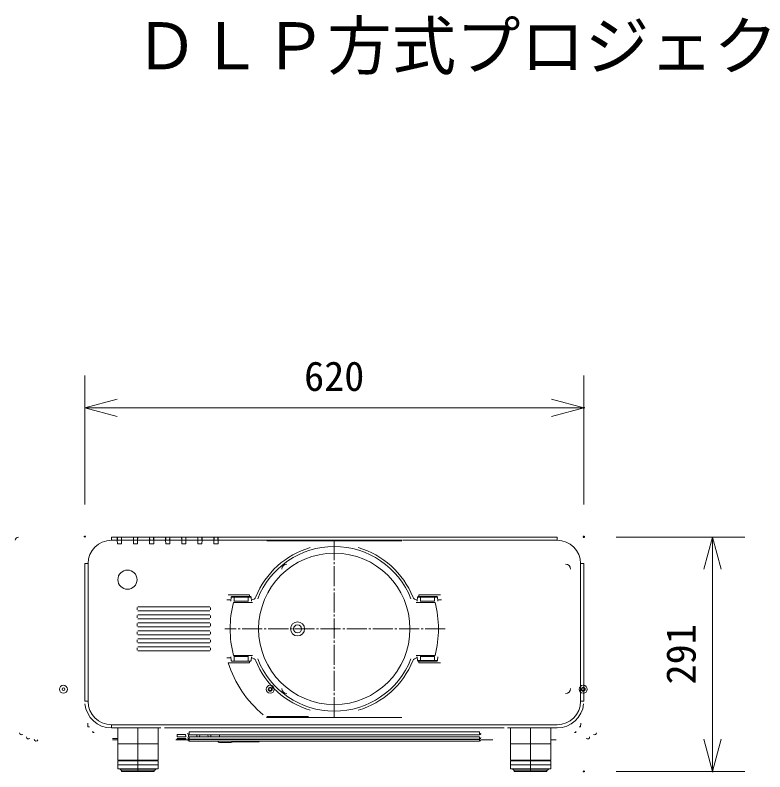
# Model space of a CAD drawing. Units: millimetres, scale not verified. Extents: x -63 to 62, y -57 to 57.
# Drawn here: x -42.92 to 3.67, y 9.75 to 56.75 of the extents above; entities that cross this region are included whole.
import ezdxf
from ezdxf.enums import TextEntityAlignment as Align

# ---------------------------------------------------------------- set-up
doc = ezdxf.new("R2010")
doc.units = ezdxf.units.MM
doc.header["$LTSCALE"] = 0.125
doc.header["$PDMODE"] = 32
doc.header["$PDSIZE"] = 0.0625
doc.linetypes.add('USER1', pattern=[13, 10, -1, 1, -1])
for name, color, linetype, lineweight in [('0-0_0', 7, 'Continuous', 18), ('0-4_GAIKEI', 7, 'Continuous', 18), ('0-5_SUNPO', 7, 'Continuous', 18), ('0-7_KIJUN', 7, 'USER1', 18)]:
    doc.layers.add(name, color=color, linetype=linetype, lineweight=lineweight)
doc.layers.add('0-1_DEFPOINTS', color=7, linetype='Continuous')
doc.layers.add('0-3_MOJI1', color=7, linetype='Continuous')
doc.styles.add('ＭＳ ゴシック', font='')
doc.styles.get('ＭＳ ゴシック').set_extended_font_data('MS Gothic')

# ---------------------------------------------------------------- blocks, each defined once
blk = doc.blocks.new('_OPEN30')
at = {"layer": '0-0_0'}
blk.add_line((0, 0), (-1, 0), dxfattribs=at)
blk.add_lwpolyline([(-1, 0.26795), (0, 0), (-1, -0.26795)], dxfattribs=at)
blk = doc.blocks.new('D5')
at = {"layer": '0-1_DEFPOINTS'}
for p in [(-10.8239, 19.8633), (-10.8239, 5.3132), (-2.8239, 5.3132)]:
    blk.add_point(p, dxfattribs=at)
at = {"layer": '0-5_SUNPO'}
for p, q in [((-8.8239, 19.8633), (-0.8239, 19.8633)), ((-2.8239, 17.8633), (-2.8239, 7.3132)), ((-8.8239, 5.3132), (-0.8239, 5.3132))]:
    blk.add_line(p, q, dxfattribs=at)
at = {"layer": '0-5_SUNPO', "xscale": 2, "yscale": 2}
for p, rotation in [((-2.8239, 19.8633), 90), ((-2.8239, 5.3132), 270)]:
    blk.add_blockref('_OPEN30', p, dxfattribs=dict(at, rotation=rotation))
at = {"layer": '0-5_SUNPO', "style": 'ＭＳ ゴシック'}
blk.add_text('291', height=1.833, rotation=90, dxfattribs=at).set_placement((-3.3239, 10.7132), align=Align.BOTTOM_LEFT)
blk = doc.blocks.new('D4')
at = {"layer": '0-1_DEFPOINTS'}
for p in [(-10.8302, 27.8925), (-41.8302, 19.8925), (-10.8302, 19.8925)]:
    blk.add_point(p, dxfattribs=at)
at = {"layer": '0-5_SUNPO'}
for p, q in [((-41.8302, 21.8925), (-41.8302, 29.8925)), ((-10.8302, 21.8925), (-10.8302, 29.8925)), ((-39.8302, 27.8925), (-12.8302, 27.8925))]:
    blk.add_line(p, q, dxfattribs=at)
at = {"layer": '0-5_SUNPO', "xscale": 2, "yscale": 2, "rotation": 180}
blk.add_blockref('_OPEN30', (-41.8302, 27.8925), dxfattribs=at)
at = {"layer": '0-5_SUNPO', "xscale": 2, "yscale": 2}
blk.add_blockref('_OPEN30', (-10.8302, 27.8925), dxfattribs=at)
at = {"layer": '0-5_SUNPO', "style": 'ＭＳ ゴシック'}
blk.add_text('620', height=1.833, dxfattribs=at).set_placement((-28.2052, 28.3925), align=Align.BOTTOM_LEFT)

msp = doc.modelspace()

# ---------------------------------------------------------------- linework, layer by layer
at = {"layer": '0-4_GAIKEI'}
for p, q in [((-36.9355, 24.3331), (-9.2355, 24.3331)), ((-38.5855, 14.1331), (-38.5855, 22.6831)), ((-7.5855, 22.6831), (-7.5855, 14.1331)), ((-36.5355, 12.4831), (-36.5355, 10.4831)), ((-34.0355, 10.4831), (-34.0355, 12.4831)), ((-12.1355, 12.4831), (-12.1355, 10.4831)), ((-9.6355, 10.4831), (-9.6355, 12.4831)), ((-36.5355, 11.7331), (-36.8699, 11.7331)), ((-32.9287, 11.7331), (-32.8638, 11.7331)), ((-32.3072, 11.7331), (-32.8638, 11.7331)), ((-32.3072, 11.7331), (-32.1853, 11.7331)), ((-32.1855, 11.739), (-32.1855, 11.747)), ((-32.1105, 11.664), (-14.0605, 11.664)), ((-13.9859, 11.7331), (-13.2424, 11.7331)), ((-9.3012, 11.7331), (-9.6356, 11.7331)), ((-36.5355, 10.4331), (-36.5355, 9.9331)), ((-34.0355, 9.9331), (-34.0355, 10.4331)), ((-12.1355, 10.4331), (-12.1355, 9.9331)), ((-9.6355, 9.9331), (-9.6355, 10.4331)), ((-36.5355, 9.9331), (-34.0355, 9.9331)), ((-12.1355, 9.9331), (-9.6355, 9.9331))]:
    msp.add_line(p, q, dxfattribs=at)
at = {"layer": '0-4_GAIKEI', "color": 1}
for p, q in [((-36.9355, 24.3331), (-36.9355, 24.1331)), ((-36.5671, 24.1331), (-36.9355, 24.1331)), ((-36.5705, 24.3331), (-36.5671, 24.1331)), ((-36.5546, 24.1331), (-36.558, 24.3331)), ((-36.5546, 24.1331), (-36.3165, 24.1331)), ((-36.3165, 24.1331), (-36.313, 24.3331)), ((-36.304, 24.1331), (-36.3005, 24.3331)), ((-35.5671, 24.1331), (-36.304, 24.1331)), ((-35.5705, 24.3331), (-35.5671, 24.1331)), ((-35.5546, 24.1331), (-35.558, 24.3331)), ((-35.5546, 24.1331), (-35.3165, 24.1331)), ((-35.3165, 24.1331), (-35.313, 24.3331)), ((-35.304, 24.1331), (-35.3005, 24.3331)), ((-34.5671, 24.1331), (-35.304, 24.1331)), ((-34.5705, 24.3331), (-34.5671, 24.1331)), ((-34.5546, 24.1331), (-34.558, 24.3331)), ((-34.5546, 24.1331), (-34.3165, 24.1331)), ((-34.3165, 24.1331), (-34.313, 24.3331)), ((-34.304, 24.1331), (-34.3005, 24.3331)), ((-33.5671, 24.1331), (-34.304, 24.1331)), ((-33.5705, 24.3331), (-33.5671, 24.1331)), ((-33.5546, 24.1331), (-33.558, 24.3331)), ((-33.5546, 24.1331), (-33.3165, 24.1331)), ((-33.3165, 24.1331), (-33.313, 24.3331)), ((-33.304, 24.1331), (-33.3005, 24.3331)), ((-32.5671, 24.1331), (-33.304, 24.1331)), ((-32.5705, 24.3331), (-32.5671, 24.1331)), ((-32.5546, 24.1331), (-32.558, 24.3331)), ((-32.5546, 24.1331), (-32.3165, 24.1331)), ((-32.3165, 24.1331), (-32.313, 24.3331)), ((-32.304, 24.1331), (-32.3005, 24.3331)), ((-31.5671, 24.1331), (-32.304, 24.1331)), ((-31.5705, 24.3331), (-31.5671, 24.1331)), ((-31.5546, 24.1331), (-31.558, 24.3331)), ((-31.5546, 24.1331), (-31.3165, 24.1331)), ((-31.3165, 24.1331), (-31.313, 24.3331)), ((-31.304, 24.1331), (-31.3005, 24.3331)), ((-30.5671, 24.1331), (-31.304, 24.1331)), ((-30.5705, 24.3331), (-30.5671, 24.1331)), ((-30.5546, 24.1331), (-30.558, 24.3331)), ((-30.5546, 24.1331), (-30.3165, 24.1331)), ((-30.3165, 24.1331), (-30.313, 24.3331)), ((-30.304, 24.1331), (-30.3005, 24.3331)), ((-27.317, 24.1331), (-30.304, 24.1331)), ((-27.5456, 24.0424), (-27.545, 24.0417)), ((-18.8805, 24.1339), (-27.2906, 24.1339)), ((-27.2796, 24.1012), (-18.8915, 24.1012)), ((-9.2355, 24.1331), (-18.8541, 24.1331)), ((-9.2355, 24.3331), (-9.2355, 24.1331)), ((-38.5855, 22.6831), (-38.3855, 22.6831)), ((-38.3855, 22.6831), (-38.3855, 14.1331)), ((-7.7855, 14.1331), (-7.7855, 22.6831)), ((-7.7855, 22.6831), (-7.5855, 22.6831)), ((-29.6812, 20.7392), (-28.3457, 20.7392)), ((-28.3457, 20.7392), (-28.3457, 20.6344)), ((-17.8254, 20.7392), (-16.4899, 20.7392)), ((-17.8254, 20.7392), (-17.8254, 20.6344)), ((-29.5075, 20.4403), (-29.7545, 20.4403)), ((-29.523, 20.3668), (-29.523, 20.428)), ((-29.4995, 20.5941), (-29.5117, 20.361)), ((-29.4995, 20.5941), (-29.4605, 20.6331)), ((-29.3105, 20.5941), (-29.4995, 20.5941)), ((-29.4605, 20.6331), (-29.3105, 20.6331)), ((-28.1743, 20.2787), (-29.3444, 20.2787)), ((-28.423, 20.3493), (-29.323, 20.3493)), ((-29.3105, 20.5941), (-29.3105, 20.3493)), ((-28.2855, 20.6331), (-28.4355, 20.6331)), ((-28.4355, 20.5941), (-28.4355, 20.3493)), ((-28.2466, 20.5941), (-28.4355, 20.5941)), ((-28.2855, 20.6331), (-28.2466, 20.5941)), ((-28.2466, 20.5941), (-28.2344, 20.361)), ((-28.2295, 20.4327), (-28.2238, 20.3653)), ((-28.2231, 20.4285), (-28.223, 20.4284)), ((-28.223, 20.405), (-28.223, 20.3668)), ((-16.8267, 20.2787), (-17.9968, 20.2787)), ((-17.948, 20.4284), (-17.948, 20.4285)), ((-17.948, 20.3668), (-17.948, 20.405)), ((-17.9416, 20.4327), (-17.9473, 20.3653)), ((-17.9245, 20.5941), (-17.9367, 20.361)), ((-17.9245, 20.5941), (-17.8855, 20.6331)), ((-17.7355, 20.5941), (-17.9245, 20.5941)), ((-17.8855, 20.6331), (-17.7355, 20.6331)), ((-16.848, 20.3493), (-17.748, 20.3493)), ((-17.7355, 20.5941), (-17.7355, 20.6331)), ((-17.7355, 20.6331), (-16.8605, 20.6331)), ((-17.7355, 20.5941), (-17.7355, 20.3493)), ((-16.8605, 20.5941), (-17.7355, 20.5941)), ((-16.8605, 20.6331), (-16.8605, 20.5941)), ((-16.7105, 20.6331), (-16.8605, 20.6331)), ((-16.8605, 20.5941), (-16.8605, 20.3493)), ((-16.6716, 20.5941), (-16.8605, 20.5941)), ((-16.7105, 20.6331), (-16.6716, 20.5941)), ((-16.6716, 20.5941), (-16.6594, 20.361)), ((-16.4165, 20.4403), (-16.6635, 20.4403)), ((-16.6481, 20.4281), (-16.648, 20.428)), ((-16.648, 20.428), (-16.648, 20.3668)), ((-35.3397, 19.8081), (-35.3397, 19.9581)), ((-35.2905, 20.0072), (-30.8205, 20.0072)), ((-30.8205, 19.7589), (-35.2905, 19.7589)), ((-30.7714, 19.9581), (-30.7714, 19.8081)), ((-35.3397, 19.3081), (-35.3397, 19.4581)), ((-35.2905, 19.5072), (-30.8205, 19.5072)), ((-30.7714, 19.4581), (-30.7714, 19.3081)), ((-35.3397, 18.8081), (-35.3397, 18.9581)), ((-30.8205, 19.2589), (-35.2905, 19.2589)), ((-35.2905, 19.0072), (-30.8205, 19.0072)), ((-30.7714, 18.9581), (-30.7714, 18.8081)), ((-35.3397, 18.3081), (-35.3397, 18.4581)), ((-30.8205, 18.7589), (-35.2905, 18.7589)), ((-35.2905, 18.5072), (-30.8205, 18.5072)), ((-30.7714, 18.4581), (-30.7714, 18.3081)), ((-35.3397, 17.8081), (-35.3397, 17.9581)), ((-30.8205, 18.2589), (-35.2905, 18.2589)), ((-35.2905, 18.0072), (-30.8205, 18.0072)), ((-30.7714, 17.9581), (-30.7714, 17.8081)), ((-35.3397, 17.3081), (-35.3397, 17.4581)), ((-30.8205, 17.7589), (-35.2905, 17.7589)), ((-35.2905, 17.5072), (-30.8205, 17.5072)), ((-30.7714, 17.4581), (-30.7714, 17.3081)), ((-30.8205, 17.2589), (-35.2905, 17.2589)), ((-29.3444, 16.9874), (-28.1743, 16.9874)), ((-17.9968, 16.9874), (-16.8267, 16.9874)), ((-29.7546, 16.8258), (-29.5075, 16.8258)), ((-28.3457, 16.5269), (-29.6812, 16.5269)), ((-29.523, 16.8381), (-29.523, 16.8994)), ((-29.523, 16.838), (-29.523, 16.8381)), ((-29.4995, 16.672), (-29.5117, 16.9051)), ((-29.4605, 16.6331), (-29.4995, 16.672)), ((-28.2855, 16.6331), (-29.4605, 16.6331)), ((-29.323, 16.9169), (-28.423, 16.9169)), ((-29.3105, 16.672), (-29.3105, 16.9169)), ((-29.3105, 16.6331), (-29.3105, 16.672)), ((-28.4355, 16.672), (-28.4355, 16.9169)), ((-28.4355, 16.672), (-28.4355, 16.6331)), ((-28.3457, 16.5269), (-28.3457, 16.6317)), ((-28.2466, 16.672), (-28.2855, 16.6331)), ((-28.2466, 16.672), (-28.2344, 16.9051)), ((-28.2295, 16.8335), (-28.2238, 16.9008)), ((-28.223, 16.8377), (-28.2231, 16.8376)), ((-28.223, 16.8994), (-28.223, 16.8612)), ((-17.948, 16.8612), (-17.948, 16.8994)), ((-17.948, 16.8376), (-17.948, 16.8377)), ((-17.9416, 16.8335), (-17.9473, 16.9009)), ((-17.9245, 16.672), (-17.9367, 16.9051)), ((-17.8855, 16.6331), (-17.9245, 16.672)), ((-17.9245, 16.672), (-17.7355, 16.672)), ((-17.8855, 16.6331), (-17.7355, 16.6331)), ((-17.8254, 16.5269), (-17.8254, 16.6317)), ((-16.4899, 16.5269), (-17.8254, 16.5269)), ((-17.748, 16.9169), (-16.848, 16.9169)), ((-17.7355, 16.672), (-17.7355, 16.9169)), ((-17.7355, 16.672), (-16.8605, 16.672)), ((-16.8605, 16.672), (-16.8605, 16.9169)), ((-16.8605, 16.672), (-16.6716, 16.672)), ((-16.7105, 16.6331), (-16.8605, 16.6331)), ((-16.6716, 16.672), (-16.7105, 16.6331)), ((-16.6716, 16.672), (-16.6594, 16.9051)), ((-16.648, 16.8994), (-16.648, 16.8381)), ((-38.5855, 14.1331), (-38.3855, 14.1331)), ((-7.7855, 14.1331), (-7.5855, 14.1331)), ((-27.2796, 13.1993), (-24.6916, 13.1993)), ((-38.3918, 12.5525), (-38.4035, 12.7742)), ((-18.8805, 13.1322), (-27.2906, 13.1322)), ((-7.7676, 12.7742), (-7.7793, 12.5525)), ((-38.3918, 12.5525), (-38.2985, 12.5574)), ((-38.091, 12.1875), (-38.0958, 12.2786)), ((-36.9355, 12.6831), (-9.2355, 12.6831)), ((-36.9355, 12.6831), (-36.9355, 12.4957)), ((-36.9355, 12.4948), (-36.9355, 12.4957)), ((-36.9355, 12.4948), (-36.9355, 12.4831)), ((-33.856, 12.4831), (-36.9355, 12.4831)), ((-36.5355, 12.4831), (-34.0355, 12.4831)), ((-35.2855, 12.4831), (-35.2855, 10.4831)), ((-12.5391, 12.4765), (-33.632, 12.4765)), ((-32.1105, 12.238), (-14.0605, 12.238)), ((-32.1105, 12.238), (-32.1105, 12.168)), ((-14.0605, 12.168), (-14.0605, 12.238)), ((-9.2355, 12.4831), (-12.3151, 12.4831)), ((-12.1355, 12.4831), (-9.6355, 12.4831)), ((-10.8855, 12.4831), (-10.8855, 10.4831)), ((-8.0753, 12.2786), (-8.0801, 12.1875)), ((-7.8726, 12.5574), (-7.7793, 12.5525)), ((-38.091, 12.1875), (-38.0114, 12.1917)), ((-36.8699, 11.8275), (-36.5355, 11.8275)), ((-32.8622, 11.7647), (-32.859, 11.8263)), ((-32.3089, 11.7647), (-32.8622, 11.7647)), ((-32.859, 11.8263), (-32.3121, 11.8263)), ((-32.8533, 11.937), (-32.8464, 12.0686)), ((-32.3178, 11.937), (-32.8533, 11.937)), ((-32.8464, 12.0686), (-32.3247, 12.0686)), ((-32.3247, 12.0686), (-32.3178, 11.937)), ((-32.3121, 11.8263), (-32.3089, 11.7647)), ((-32.1855, 12.1301), (-32.1855, 12.1599)), ((-32.1855, 11.8671), (-32.1855, 11.885)), ((-32.1622, 11.7647), (-32.1598, 11.8106)), ((-31.6089, 11.7647), (-32.1622, 11.7647)), ((-32.1533, 11.937), (-32.1467, 12.0632)), ((-31.6178, 11.937), (-32.1533, 11.937)), ((-32.1105, 12.168), (-32.1105, 12.0539)), ((-32.1105, 12.0539), (-14.0605, 12.0539)), ((-14.0605, 11.9264), (-32.1105, 11.9264)), ((-32.1105, 11.7921), (-32.1105, 11.9264)), ((-32.1105, 11.7921), (-14.0605, 11.7921)), ((-14.0605, 11.7617), (-32.1105, 11.7617)), ((-32.1105, 11.7617), (-32.1105, 11.664)), ((-31.6239, 12.0539), (-31.6178, 11.937)), ((-31.6103, 11.7921), (-31.6089, 11.7647)), ((-31.4622, 11.7647), (-31.4608, 11.7921)), ((-31.4533, 11.937), (-31.4472, 12.0539)), ((-30.9322, 11.937), (-31.4533, 11.937)), ((-30.9383, 12.0539), (-30.9322, 11.937)), ((-30.9103, 11.7921), (-30.9089, 11.7647)), ((-30.7622, 11.7647), (-30.7608, 11.7921)), ((-30.7533, 11.937), (-30.7472, 12.0539)), ((-30.2178, 11.937), (-30.7533, 11.937)), ((-30.2239, 12.0539), (-30.2178, 11.937)), ((-30.2103, 11.7921), (-30.2089, 11.7647)), ((-14.0605, 12.0539), (-14.0605, 12.168)), ((-14.0605, 11.7921), (-14.0605, 11.9264)), ((-14.0605, 11.664), (-14.0605, 11.7617)), ((-13.9855, 12.1599), (-13.9855, 12.1301)), ((-13.9855, 11.885), (-13.9855, 11.8671)), ((-13.1033, 11.8275), (-13.103, 11.8275)), ((-8.1597, 12.1917), (-8.0801, 12.1875)), ((-29.4945, 11.5831), (-30.2266, 11.5831)), ((-29.2907, 11.6081), (-29.3407, 11.6081)), ((-27.8804, 11.6081), (-29.2907, 11.6081)), ((-27.8304, 11.6081), (-27.8804, 11.6081)), ((-13.9855, 11.747), (-13.9855, 11.739)), ((-36.5355, 10.4831), (-34.0355, 10.4831)), ((-36.5355, 10.4331), (-35.2855, 10.4331)), ((-36.3355, 10.4831), (-36.3355, 10.4331)), ((-35.2855, 10.4831), (-35.2855, 10.4331)), ((-35.2855, 10.4331), (-35.2855, 9.9331)), ((-35.2855, 10.4331), (-35.2855, 9.9331)), ((-35.2855, 10.4331), (-34.0355, 10.4331)), ((-34.2355, 10.4831), (-34.2355, 10.4331)), ((-12.1355, 10.4831), (-9.6355, 10.4831)), ((-12.1355, 10.4331), (-10.8855, 10.4331)), ((-11.9355, 10.4831), (-11.9355, 10.4331)), ((-10.8855, 10.4831), (-10.8855, 10.4331)), ((-10.8855, 10.4331), (-10.8855, 9.9331)), ((-10.8855, 10.4331), (-10.8855, 9.9331)), ((-10.8855, 10.4331), (-10.8855, 9.9331)), ((-10.8855, 10.4331), (-9.6355, 10.4331)), ((-9.8355, 10.4831), (-9.8355, 10.4331)), ((-36.4105, 9.9331), (-36.3355, 9.8581)), ((-35.2855, 9.8581), (-35.2855, 9.9331)), ((-34.2355, 9.8581), (-34.1605, 9.9331)), ((-12.0105, 9.9331), (-11.9355, 9.8581)), ((-10.8855, 9.8581), (-10.8855, 9.9331)), ((-9.8355, 9.8581), (-9.7605, 9.9331)), ((-36.3355, 9.8581), (-34.2355, 9.8581)), ((-36.298, 9.8581), (-36.298, 9.7831)), ((-36.298, 9.7831), (-34.273, 9.7831)), ((-35.2855, 9.8581), (-35.2855, 9.7831)), ((-34.273, 9.7831), (-34.273, 9.8581)), ((-11.9355, 9.8581), (-9.8355, 9.8581)), ((-11.898, 9.8581), (-11.898, 9.7831)), ((-11.898, 9.7831), (-9.873, 9.7831)), ((-10.8855, 9.8581), (-10.8855, 9.7831)), ((-9.873, 9.7831), (-9.873, 9.8581))]:
    msp.add_line(p, q, dxfattribs=at)
for points in [[(-36.5671, 24.1331), (-36.5632, 23.9131), (-36.3079, 23.9131), (-36.304, 24.1331)], [(-35.5671, 24.1331), (-35.5632, 23.9131), (-35.3079, 23.9131), (-35.304, 24.1331)], [(-34.5671, 24.1331), (-34.5632, 23.9131), (-34.3079, 23.9131), (-34.304, 24.1331)], [(-33.5671, 24.1331), (-33.5632, 23.9131), (-33.3079, 23.9131), (-33.304, 24.1331)], [(-32.5671, 24.1331), (-32.5632, 23.9131), (-32.3079, 23.9131), (-32.304, 24.1331)], [(-31.5671, 24.1331), (-31.5632, 23.9131), (-31.3079, 23.9131), (-31.304, 24.1331)], [(-30.5671, 24.1331), (-30.5632, 23.9131), (-30.3079, 23.9131), (-30.304, 24.1331)], [(-16.8605, 16.672), (-16.8605, 16.6331), (-17.7355, 16.6331), (-17.7355, 16.672)], [(-36.5355, 11.4831), (-35.2855, 11.4831), (-34.0355, 11.4831)], [(-12.1355, 11.4831), (-10.8855, 11.4831), (-9.6355, 11.4831)], [(-36.5355, 10.1831), (-35.2855, 10.1831), (-34.0355, 10.1831)], [(-12.1355, 10.1831), (-10.8855, 10.1831), (-9.6355, 10.1831)]]:
    msp.add_lwpolyline(points, dxfattribs=at)
msp.add_lwpolyline([(-28.4355, 20.5941), (-29.3105, 20.5941), (-29.3105, 20.6331), (-28.4355, 20.6331)], close=True, dxfattribs=at)
at = {"layer": '0-4_GAIKEI'}
msp.add_circle((-23.0855, 18.6331), 4.7025, dxfattribs=at)
at = {"layer": '0-4_GAIKEI', "color": 1}
for centre, radius in [((-35.9355, 21.6881), 0.5956), ((-25.3677, 18.6331), 0.4387), ((-25.3677, 18.6331), 0.25), ((-39.9177, 14.8831), 0.2515), ((-27.0677, 14.8831), 0.2515), ((-7.6177, 14.8831), 0.2515), ((-39.9177, 14.8831), 0.085), ((-27.0677, 14.8831), 0.1229), ((-27.0677, 14.8831), 0.085), ((-7.6177, 14.8831), 0.1229), ((-7.6177, 14.8831), 0.085)]:
    msp.add_circle(centre, radius, dxfattribs=at)
at = {"layer": '0-4_GAIKEI'}
for centre, radius, start, end in [((-42.7177, 24.1331), 0.2, 90, 180), ((-32.1105, 11.739), 0.075, 180, 270), ((-14.0605, 11.739), 0.075, 270, 0)]:
    msp.add_arc(centre, radius, start, end, dxfattribs=at)
at = {"layer": '0-4_GAIKEI', "color": 1}
for centre, radius, start, end in [((-36.9355, 22.6831), 1.45, 90, 180), ((-9.2355, 22.6831), 1.45, 0, 90), ((-23.0855, 18.6331), 5.2677, 106.46626, 157.85683), ((-23.0855, 18.6331), 5.114, 21.44481, 158.55519), ((-23.0855, 18.6331), 5.2677, 22.14317, 73.53374), ((-26.0277, 22.3406), 0.3105, 90, 180), ((-8.7077, 22.3406), 0.3105, 0, 90), ((-23.0855, 18.6331), 6.4716, 165.26887, 194.73964), ((-23.0855, 18.6331), 6.4716, 345.26887, 14.73964), ((-23.0855, 18.6331), 6.9238, 197.70939, 230.39916), ((-23.0855, 18.6331), 5.2677, 202.14317, 253.53374), ((-23.0855, 18.6331), 5.114, 201.44481, 338.55519), ((-23.0855, 18.6331), 5.2677, 286.46626, 337.85683), ((-26.0277, 14.9256), 0.3105, 180, 270), ((-8.7077, 14.9256), 0.3105, 270, 0), ((-36.9355, 14.1331), 1.45, 180, 270), ((-9.2355, 14.1331), 1.45, 270, 0), ((-36.9355, 14.1331), 1.65, 185.21591, 270), ((-9.2355, 14.1331), 1.65, 270, 354.78409), ((-42.516, 12.1789), 0.125, 185, 303.45711), ((-42.0921, 11.9171), 0.125, 174.28884, 318.35258), ((-41.6107, 11.789), 0.125, 192.42075, 334.36187), ((-32.1105, 11.8671), 0.075, 180, 270), ((-32.1105, 12.1289), 0.075, 185.88695, 270), ((-14.0605, 12.1289), 0.075, 270, 354.12509), ((-14.0605, 11.8671), 0.075, 270, 0), ((-7.3433, 11.9171), 0.125, 222.39114, 4.26697), ((-6.9195, 12.1789), 0.125, 239.04285, 355), ((-30.2266, 11.6831), 0.1, 190.97626, 270), ((-29.4945, 11.6831), 0.1, 270, 330.4125), ((-29.3407, 11.7081), 0.1, 206.12976, 270), ((-29.2907, 11.7081), 0.1, 206.12976, 270), ((-27.8804, 11.7081), 0.1, 270, 333.87024), ((-27.8304, 11.7081), 0.1, 270, 333.87024)]:
    msp.add_arc(centre, radius, start, end, dxfattribs=at)
for centre, major_axis, start_param, end_param in [((-28.2415, 20.7312), (0.2489, 0.1674), 4.1627635, 5.301994), ((-17.9296, 20.7312), (-0.2489, 0.1674), 0.9811913, 2.1204218), ((-28.2415, 16.5349), (-0.2489, 0.1674), 4.122784, 5.2620145), ((-17.9296, 16.5349), (0.2489, 0.1674), 1.0211709, 2.1604013)]:
    msp.add_ellipse(centre, major_axis=major_axis, ratio=0.994487, start_param=start_param, end_param=end_param, dxfattribs=at)
at = {"layer": '0-7_KIJUN'}
for p, q in [((-23.0856, 24.1504), (-23.0855, 13.1157)), ((-16.189, 18.6331), (-29.8947, 18.6331))]:
    msp.add_line(p, q, dxfattribs=at)
msp.add_point((-23.0855, 18.6331), dxfattribs=at)

# ---------------------------------------------------------------- block references
at = {"layer": '0-5_SUNPO'}
for name in ['D4', 'D5']:
    msp.add_blockref(name, (3.2447, 4.4698), dxfattribs=at)

# ---------------------------------------------------------------- texts
at = {"layer": '0-3_MOJI1', "style": 'ＭＳ ゴシック'}
msp.add_text('ＤＬＰ方式プロジェクター', height=2.933, dxfattribs=at).set_placement((-35.5194, 52.4984), align=Align.BOTTOM_LEFT)

doc.saveas('drawing.dxf')
